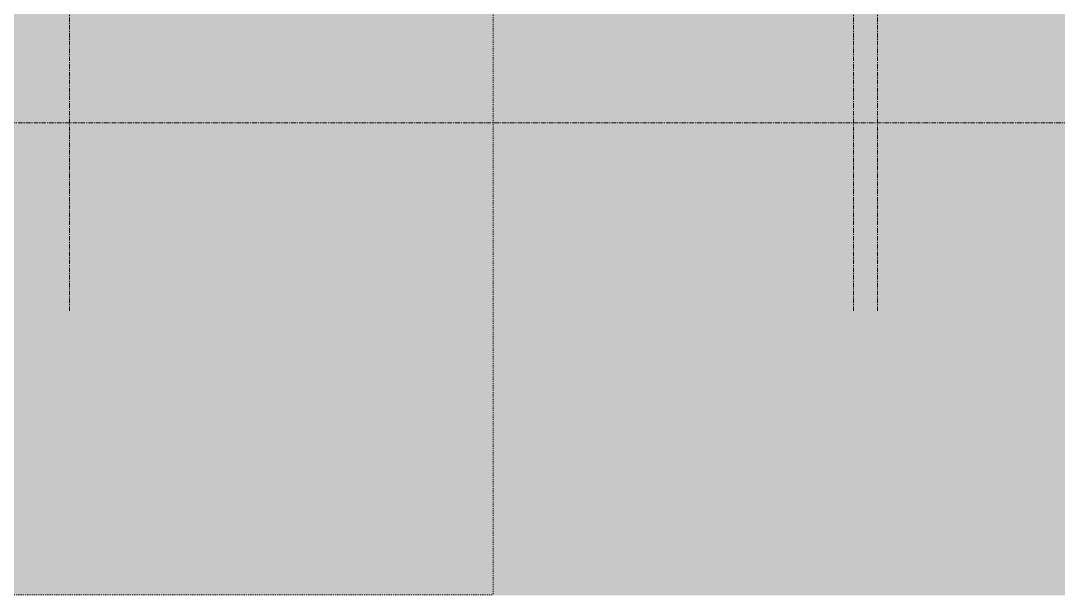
# Model space of a CAD drawing. Header units: inches. Extents: x -3207 to -1923, y -226 to 478.
# Drawn here: x -2717.9 to -2601.6, y -196.9 to -132.6 of the extents above; entities that cross this region are included whole.
import ezdxf

# ---------------------------------------------------------------- set-up
doc = ezdxf.new("R2010")
doc.units = ezdxf.units.IN
doc.header["$MEASUREMENT"] = 0
doc.linetypes.add('Aligning Line 1_8_', pattern=[0.25, 0.125, -0.125])
doc.linetypes.add('Grid Line 1_2_', pattern=[0.875, 0.5, -0.125, 0.125, -0.125])
for name, color, linetype, lineweight in [('A-FLOR-LEVL-1', 51, 'Grid Line 1_2_', 9), ('C-TOPO', 7, 'Continuous', 9), ('G-ANNO-SYMB', 111, 'Aligning Line 1_8_', 9), ('S-GRID-1', 1, 'Grid Line 1_2_', 9)]:
    doc.layers.add(name, color=color, linetype=linetype, lineweight=lineweight)

msp = doc.modelspace()

# ---------------------------------------------------------------- hatches: boundary and pattern name
at = {"layer": 'C-TOPO'}
for points in [[(-3025.25591, -196.92649), (-2715.33668, -196.92649), (-2715.33668, -119.95699), (-3064.33668, -129.49995), (-3064.33668, -145), (-3057.33668, -145), (-3057.33668, -157), (-3081.33668, -157), (-3081.33668, -145), (-3074.33668, -145), (-3074.33668, -129.77339), (-3128.33668, -131.24995), (-3128.33668, -196.92649), (-3057.33668, -196.92649)], [(-2715.33668, -196.92649), (-2464.33668, -196.92649), (-2464.33668, -124), (-2481.33668, -124), (-2481.33668, -122.00628), (-2715.33668, -122.00628), (-2715.33668, -131.24995)]]:
    msp.add_hatch(color=256, dxfattribs=at).paths.add_polyline_path(points, flags=0)

# ---------------------------------------------------------------- linework, layer by layer
at = {"layer": 'A-FLOR-LEVL-1'}
msp.add_line((-1935.47917, -144), (-3194.57025, -144), dxfattribs=at)
at = {"layer": 'G-ANNO-SYMB'}
for p in [(-2664.96488, 68.08485), (-3146.20147, -196.89908)]:
    msp.add_line(p, (-2664.96488, -196.89908), dxfattribs=at)
at = {"layer": 'S-GRID-1'}
for p, q in [((-2712.46168, -165.07357), (-2712.46168, 454.14485)), ((-2624.58668, -165.07357), (-2624.58668, 454.14485)), ((-2621.89918, -165.07357), (-2621.89918, 454.14485))]:
    msp.add_line(p, q, dxfattribs=at)

doc.saveas('drawing.dxf')
